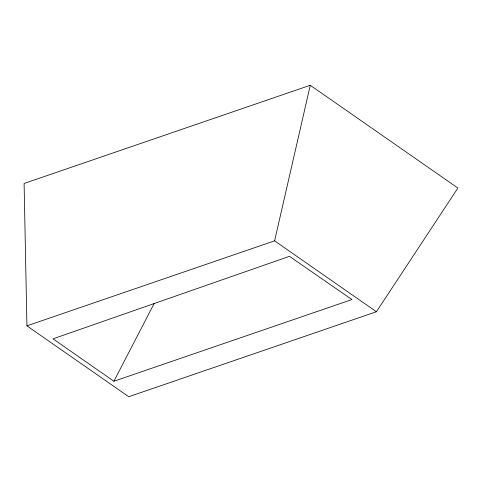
<?xml version="1.0" encoding="UTF-8"?>
<svg xmlns="http://www.w3.org/2000/svg" width="482" height="482" viewBox="0 0 482 482"><rect width="100%" height="100%" fill="white"/><g stroke="black" fill="none" stroke-linecap="round" stroke-linejoin="round"><path stroke-width="0.72" d="M26.926 325.844L274.607 240.855L310.275 85.272L457.9 188.052L376.418 311.74L128.73 396.728L26.926 325.844L24.1 183.467L310.275 85.272M113.891 381.244L351.938 299.563L289.453 256.34L53.002 338.852L113.891 381.244L154.204 303.407M274.607 240.855L376.418 311.74"/></g></svg>
